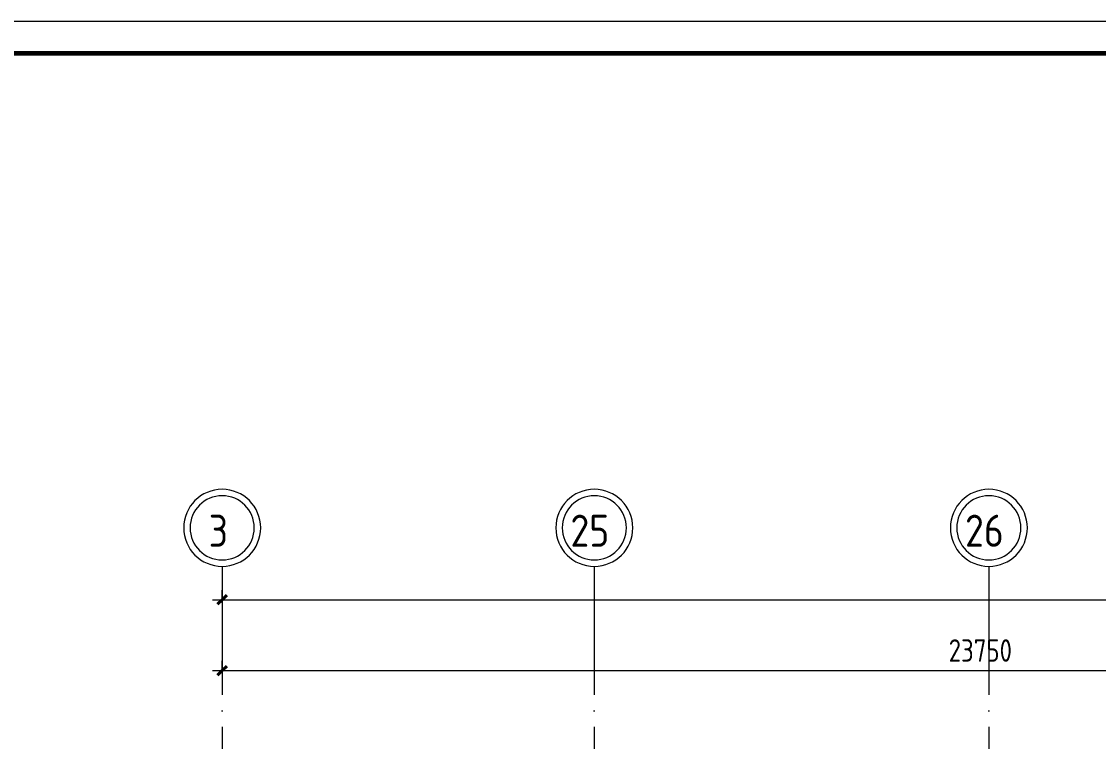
# Model space of a CAD drawing. Header units: millimetres. Extents: x -259809 to 472825, y -397243 to 31861.
# Drawn here: x -61583 to -44798, y -323210 to -311995 of the extents above; entities that cross this region are included whole.
import ezdxf

# ---------------------------------------------------------------- set-up
doc = ezdxf.new("R2010")
doc.units = ezdxf.units.MM
doc.linetypes.add('ADSK_Линия сетки', pattern=[25, 20, -2.5, 0, -2.5])
for name, color, linetype, lineweight in [('Оси', 252, 'Continuous', 9), ('ОФ_рамка', 8, 'Continuous', 60), ('Размеры', 7, 'Continuous', 9)]:
    doc.layers.add(name, color=color, linetype=linetype, lineweight=lineweight)
doc.styles.add('GOST Common_2', font='', dxfattribs={"width": 0.9, "height": 250})
doc.styles.add('GOST Common_4', font='', dxfattribs={"height": 7})
doc.styles.get('GOST Common_2').set_extended_font_data('GOST type B')
doc.styles.get('GOST Common_4').set_extended_font_data('GOST 2.304 type A')

# ---------------------------------------------------------------- blocks, each defined once
blk = doc.blocks.new('А0')
at = {"layer": 'ОФ_рамка', "color": 0, "linetype": 'Continuous', "lineweight": 5, "ltscale": 100}
blk.add_lwpolyline([(341068, -309617), (222168, -309617)], dxfattribs=at)
at = {"layer": 'ОФ_рамка', "color": 0, "linetype": 'Continuous', "ltscale": 100}
blk.add_lwpolyline([(340568, -310117), (224168, -310117)], dxfattribs=at)
blk = doc.blocks.new('1 этаж')
at = {"layer": 'Оси', "color": 251, "linetype": 'ADSK_Линия сетки', "ltscale": 100, "true_color": 0x636466}
for p, q in [((-58456, 32205), (-58456, 10955)), ((-52656, 32205), (-52656, 10955)), ((-46506, 32205), (-46506, 10955))]:
    blk.add_line(p, q, dxfattribs=at)
at = {"layer": 'Оси', "color": 251, "lineweight": 20, "true_color": 0x636466}
for centre, radius, start, end in [((-58456, 32805), 600, 0, 180), ((-52656, 32805), 600, 0, 180), ((-46506, 32805), 600, 0, 180), ((-58456, 32805), 500, 0, 180), ((-52656, 32805), 500, 0, 180), ((-46506, 32805), 500, 0, 180), ((-58456, 32805), 600, 180, 0), ((-58456, 32805), 500, 180, 0), ((-52656, 32805), 600, 180, 0), ((-52656, 32805), 500, 180, 0), ((-46506, 32805), 600, 180, 0), ((-46506, 32805), 500, 180, 0)]:
    blk.add_arc(centre, radius, start, end, dxfattribs=at)
at = {"layer": 'Размеры', "color": 251, "lineweight": 20, "true_color": 0x636466}
for p, q in [((-58456, 31686), (-58456, 31836)), ((-58606, 31686), (-4706, 31686)), ((-58456, 31686), (-58456, 31636)), ((-58456, 30582), (-58456, 30732)), ((-58606, 30582), (-34706, 30582)), ((-58456, 30582), (-58456, 30532))]:
    blk.add_line(p, q, dxfattribs=at)
at = {"layer": 'Размеры', "color": 251, "lineweight": 40, "true_color": 0x636466}
for p, q in [((-58456, 31686), (-58385, 31757)), ((-58456, 31686), (-58527, 31615)), ((-58456, 30582), (-58527, 30511)), ((-58456, 30582), (-58385, 30652))]:
    blk.add_line(p, q, dxfattribs=at)
at = {"layer": 'Оси', "color": 251, "true_color": 0x636466, "style": 'GOST Common_2', "width": 0.9}
for s, p in [('3', (-58667, 32510)), ('25', (-53028, 32510)), ('26', (-46878, 32510))]:
    blk.add_text(s, height=500, dxfattribs=at).set_placement(p)
at = {"layer": 'Размеры', "color": 251, "lineweight": 20, "true_color": 0x636466, "insert": (-47133, 31069), "char_height": 350, "width": 1324.48, "attachment_point": 1, "line_spacing_factor": 1.022761, "style": 'GOST Common_4'}
blk.add_mtext('23750', dxfattribs=at)

msp = doc.modelspace()

# ---------------------------------------------------------------- block references
msp.add_blockref('1 этаж', (0, -352687))
at = {"layer": 'ОФ_рамка', "color": 0, "lineweight": -2}
msp.add_blockref('А0', (-309602, -2378), dxfattribs=at)

doc.saveas('drawing.dxf')
